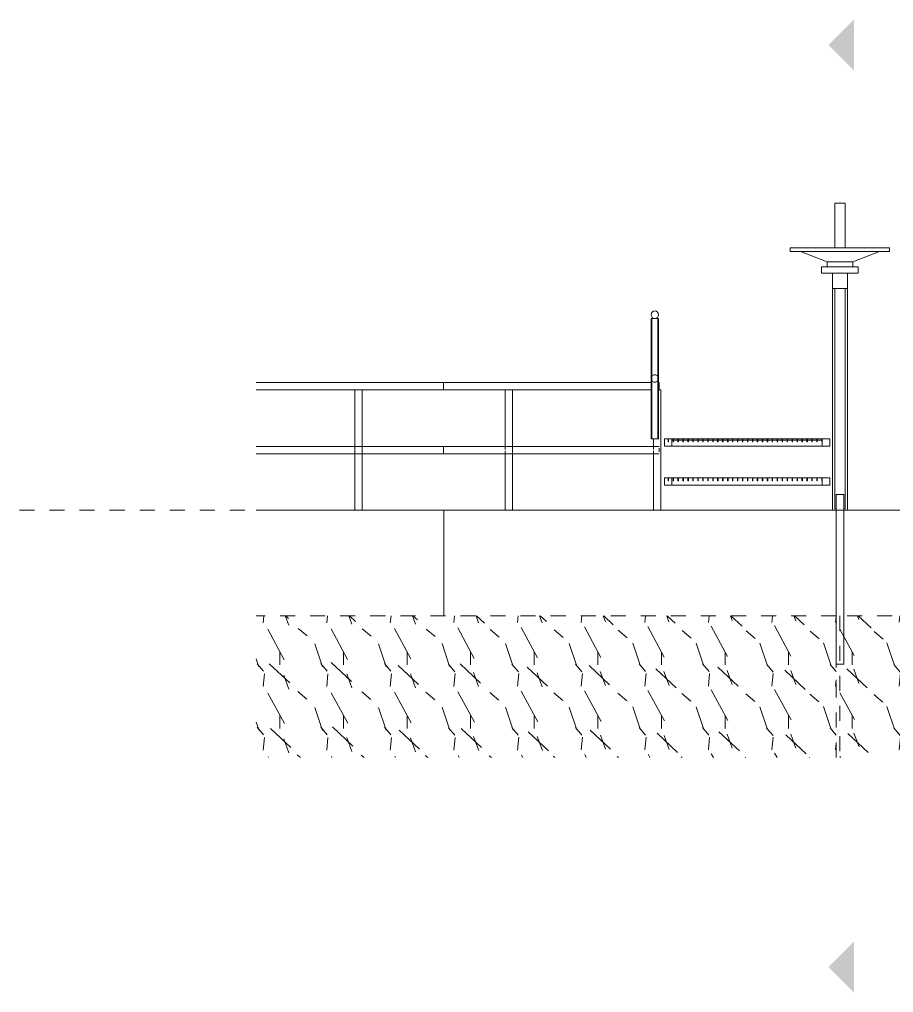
# Model space of a CAD drawing. Header units: metres. Extents: x 118 to 503, y -395 to 55.
# Drawn here: x 462.24 to 468.06, y 1.51 to 7.99 of the extents above; entities that cross this region are included whole.
import ezdxf

# ---------------------------------------------------------------- set-up
doc = ezdxf.new("R2010")
doc.units = ezdxf.units.M
doc.linetypes.add('Basculante', pattern=[0.00396875, 0.00238125, -0.0015875])
doc.linetypes.add('Centre', pattern=[0.03175, 0.00635, -0.004749999999999999, 0.0159, -0.004749999999999999])
for name, color, linetype, lineweight in [('A-FLOR-HRAL', 7, 'Continuous', 9), ('A-FLOR-LEVL', 7, 'Continuous', 9), ('A-GENM', 7, 'Continuous', 9), ('A-WALL', 7, 'Continuous', 9), ('C-TOPO-PATT', 7, 'Continuous', 9), ('G-ANNO-SYMB', 7, 'Continuous', 9)]:
    doc.layers.add(name, color=color, linetype=linetype, lineweight=lineweight)
doc.layers.add('C-TOPO', color=7, linetype='Continuous', lineweight=9, true_color=0x7f7f7f)
pattern_1 = [(108.435, (470.175656528485, 4.959), (-0.4231672655939667, 0.8463231544922574), [0.16058, -1.178]), (139.399, (470.124656528485, 5.111000000000001), (-2.539225276489497, 2.116002553220775), [0.07802999999999997, -3.822999999999999]), (136.848, (470.488656528485, 5.162000000000001), (-6.347805067664466, 5.92454487087686), [0.1856099999999999, -9.094999999999997]), (109.983, (470.352656528485, 5.289), (-1.269368412067386, 3.385001574142252), [0.09906, -4.853999999999999]), (90, (470.318656528485, 4.959), (-0.42316, 0.42316), [0.08463, -0.33853]), (118.443, (470.318656528485, 5.044), (2.9621949396614, -5.501194905604089), [0.231, -11.319]), (84.28900000000002, (470.208656528485, 5.247000000000001), (-0.4232263139361359, -3.80878940600449), [0.08506, -4.168]), (129.806, (470.217656528485, 5.331), (1.69265314825589, -2.115783966311169), [0.0661, -3.239])]

# ---------------------------------------------------------------- blocks, each defined once
blk = doc.blocks.new('Grating Peldaño - 1100 x 1200-1808354-Sección 06')
at = {"layer": 'A-GENM'}
for p, q in [((392.6349816216633, 5.197343297624695), (392.5849816216632, 5.197343297624695)), ((392.5849816216632, 5.197343297624695), (392.5849816216632, 5.147343297624694)), ((392.6119816216632, 5.197343297624695), (392.6089816216632, 5.197343297624695)), ((392.6089816216632, 5.197343297624695), (392.6089816216632, 5.176343297624695)), ((392.6119816216632, 5.176343297624695), (392.6119816216632, 5.197343297624695)), ((392.6418981489789, 5.197343297624695), (392.6349816216633, 5.197343297624695)), ((392.6349816216633, 5.147343297624694), (392.6349816216633, 5.197343297624695)), ((392.6349816216633, 5.187343297624695), (392.6418981489789, 5.187343297624695)), ((392.6449816216632, 5.197343297624695), (392.6419816216632, 5.197343297624695)), ((392.6419816216632, 5.197343297624695), (392.6419816216632, 5.176343297624695)), ((392.6449816216632, 5.176343297624695), (392.6449816216632, 5.197343297624695)), ((392.6749816216633, 5.197343297624695), (392.6449816216633, 5.197343297624695)), ((392.6449816216633, 5.187343297624695), (392.6749816216633, 5.187343297624695)), ((392.6779816216633, 5.197343297624695), (392.6749816216632, 5.197343297624695)), ((392.6749816216632, 5.197343297624695), (392.6749816216632, 5.176343297624695)), ((392.6779816216633, 5.176343297624695), (392.6779816216633, 5.197343297624695)), ((392.7079816216633, 5.197343297624695), (392.6779816216633, 5.197343297624695)), ((392.6779816216633, 5.187343297624695), (392.7079816216633, 5.187343297624695)), ((392.7109816216632, 5.197343297624695), (392.7079816216632, 5.197343297624695)), ((392.7079816216632, 5.197343297624695), (392.7079816216632, 5.176343297624695)), ((392.7109816216632, 5.176343297624695), (392.7109816216632, 5.197343297624695)), ((392.7409816216633, 5.197343297624695), (392.7109816216633, 5.197343297624695)), ((392.7109816216633, 5.187343297624695), (392.7409816216633, 5.187343297624695)), ((392.7439816216632, 5.197343297624695), (392.7409816216632, 5.197343297624695)), ((392.7409816216632, 5.197343297624695), (392.7409816216632, 5.176343297624695)), ((392.7439816216632, 5.176343297624695), (392.7439816216632, 5.197343297624695)), ((392.7739816216632, 5.197343297624695), (392.7439816216633, 5.197343297624695)), ((392.7439816216633, 5.187343297624695), (392.7739816216632, 5.187343297624695)), ((392.7769816216632, 5.197343297624695), (392.7739816216632, 5.197343297624695)), ((392.7739816216632, 5.197343297624695), (392.7739816216632, 5.176343297624695)), ((392.7769816216632, 5.176343297624695), (392.7769816216632, 5.197343297624695)), ((392.8063927619916, 5.197343297624695), (392.7769816216632, 5.197343297624695)), ((392.7769816216632, 5.187343297624695), (392.8063927619916, 5.187343297624695)), ((392.8099816216632, 5.197343297624695), (392.8069816216632, 5.197343297624695)), ((392.8069816216632, 5.197343297624695), (392.8069816216632, 5.176343297624695)), ((392.8099816216632, 5.176343297624695), (392.8099816216632, 5.197343297624695)), ((392.8399816216632, 5.197343297624695), (392.8099816216632, 5.197343297624695)), ((392.8099816216632, 5.187343297624695), (392.8399816216632, 5.187343297624695)), ((392.8429816216632, 5.197343297624695), (392.8399816216632, 5.197343297624695)), ((392.8399816216632, 5.197343297624695), (392.8399816216632, 5.176343297624695)), ((392.8429816216632, 5.176343297624695), (392.8429816216632, 5.197343297624695)), ((392.8729816216633, 5.197343297624695), (392.8429816216632, 5.197343297624695)), ((392.8429816216632, 5.187343297624695), (392.8729816216633, 5.187343297624695)), ((392.8759816216632, 5.197343297624695), (392.8729816216632, 5.197343297624695)), ((392.8729816216632, 5.197343297624695), (392.8729816216632, 5.176343297624695)), ((392.8759816216632, 5.176343297624695), (392.8759816216632, 5.197343297624695)), ((392.9059816216633, 5.197343297624695), (392.8768904532827, 5.197343297624695)), ((392.8768904532827, 5.187343297624695), (392.9059816216633, 5.187343297624695)), ((392.9089816216633, 5.197343297624695), (392.9059816216632, 5.197343297624695)), ((392.9059816216632, 5.197343297624695), (392.9059816216632, 5.176343297624695)), ((392.9089816216633, 5.176343297624695), (392.9089816216633, 5.197343297624695)), ((392.9389816216632, 5.197343297624695), (392.9089816216633, 5.197343297624695)), ((392.9089816216633, 5.187343297624695), (392.9389816216632, 5.187343297624695)), ((392.9419816216633, 5.197343297624695), (392.9389816216632, 5.197343297624695)), ((392.9389816216632, 5.197343297624695), (392.9389816216632, 5.176343297624695)), ((392.9419816216633, 5.176343297624695), (392.9419816216633, 5.197343297624695)), ((392.9708873750043, 5.197343297624695), (392.9419816216633, 5.197343297624695)), ((392.9419816216633, 5.187343297624695), (392.9708873750043, 5.187343297624695)), ((392.9749816216632, 5.197343297624695), (392.9719816216632, 5.197343297624695)), ((392.9719816216632, 5.197343297624695), (392.9719816216632, 5.176343297624695)), ((392.9749816216632, 5.176343297624695), (392.9749816216632, 5.197343297624695)), ((393.0049816216632, 5.197343297624695), (392.9749816216633, 5.197343297624695)), ((392.9749816216633, 5.187343297624695), (393.0049816216632, 5.187343297624695)), ((393.0079816216632, 5.197343297624695), (393.0049816216632, 5.197343297624695)), ((393.0049816216632, 5.197343297624695), (393.0049816216632, 5.176343297624695)), ((393.0079816216632, 5.176343297624695), (393.0079816216632, 5.197343297624695)), ((393.0379816216633, 5.197343297624695), (393.0079816216633, 5.197343297624695)), ((393.0079816216633, 5.187343297624695), (393.0379816216633, 5.187343297624695)), ((393.0409816216632, 5.197343297624695), (393.0379816216632, 5.197343297624695)), ((393.0379816216632, 5.197343297624695), (393.0379816216632, 5.176343297624695)), ((393.0409816216632, 5.176343297624695), (393.0409816216632, 5.197343297624695)), ((393.0709816216633, 5.197343297624695), (393.0413850662954, 5.197343297624695)), ((393.0413850662954, 5.187343297624695), (393.0709816216633, 5.187343297624695)), ((393.0739816216632, 5.197343297624695), (393.0709816216632, 5.197343297624695)), ((393.0709816216632, 5.197343297624695), (393.0709816216632, 5.176343297624695)), ((393.0739816216632, 5.176343297624695), (393.0739816216632, 5.197343297624695)), ((393.1039816216633, 5.197343297624695), (393.0739816216632, 5.197343297624695)), ((393.0739816216632, 5.187343297624695), (393.1039816216633, 5.187343297624695)), ((393.1069816216632, 5.197343297624695), (393.1039816216633, 5.197343297624695)), ((393.1039816216633, 5.197343297624695), (393.1039816216633, 5.176343297624695)), ((393.1069816216632, 5.176343297624695), (393.1069816216632, 5.197343297624695)), ((393.1369816216633, 5.197343297624695), (393.1069816216632, 5.197343297624695)), ((393.1069816216632, 5.187343297624695), (393.1369816216633, 5.187343297624695)), ((393.1399816216632, 5.197343297624695), (393.1369816216632, 5.197343297624695)), ((393.1369816216632, 5.197343297624695), (393.1369816216632, 5.176343297624695)), ((393.1399816216632, 5.176343297624695), (393.1399816216632, 5.197343297624695)), ((393.1699816216633, 5.197343297624695), (393.1399816216633, 5.197343297624695)), ((393.1399816216633, 5.187343297624695), (393.1699816216633, 5.187343297624695)), ((393.1729816216633, 5.197343297624695), (393.1699816216632, 5.197343297624695)), ((393.1699816216632, 5.197343297624695), (393.1699816216632, 5.176343297624695)), ((393.2029816216633, 5.197343297624695), (393.1729816216633, 5.197343297624695)), ((393.1729816216633, 5.176343297624695), (393.1729816216633, 5.197343297624695)), ((393.1729816216633, 5.187343297624695), (393.2029816216633, 5.187343297624695)), ((393.2059816216632, 5.197343297624695), (393.2029816216633, 5.197343297624695)), ((393.2029816216633, 5.197343297624695), (393.2029816216633, 5.176343297624695)), ((393.2359816216633, 5.197343297624695), (393.2059816216633, 5.197343297624695)), ((393.2059816216632, 5.176343297624695), (393.2059816216632, 5.197343297624695)), ((393.2059816216633, 5.187343297624695), (393.2359816216633, 5.187343297624695)), ((393.2389816216632, 5.197343297624695), (393.2359816216633, 5.197343297624695)), ((393.2359816216633, 5.197343297624695), (393.2359816216633, 5.176343297624695)), ((393.2689816216632, 5.197343297624695), (393.2389816216633, 5.197343297624695)), ((393.2389816216632, 5.176343297624695), (393.2389816216632, 5.197343297624695)), ((393.2389816216633, 5.187343297624695), (393.2689816216632, 5.187343297624695)), ((393.2719816216632, 5.197343297624695), (393.2689816216632, 5.197343297624695)), ((393.2689816216632, 5.197343297624695), (393.2689816216632, 5.176343297624695)), ((393.3019816216632, 5.197343297624695), (393.2719816216633, 5.197343297624695)), ((393.2719816216632, 5.176343297624695), (393.2719816216632, 5.197343297624695)), ((393.2719816216633, 5.187343297624695), (393.3019816216632, 5.187343297624695)), ((393.3049816216632, 5.197343297624695), (393.3019816216632, 5.197343297624695)), ((393.3019816216632, 5.197343297624695), (393.3019816216632, 5.176343297624695)), ((393.3349816216632, 5.197343297624695), (393.3049816216632, 5.197343297624695)), ((393.3049816216632, 5.176343297624695), (393.3049816216632, 5.197343297624695)), ((393.3049816216632, 5.187343297624695), (393.3349816216632, 5.187343297624695)), ((393.3379816216632, 5.197343297624695), (393.3349816216632, 5.197343297624695)), ((393.3349816216632, 5.197343297624695), (393.3349816216632, 5.176343297624695)), ((393.3679816216633, 5.197343297624695), (393.3379816216632, 5.197343297624695)), ((393.3379816216632, 5.176343297624695), (393.3379816216632, 5.197343297624695)), ((393.3379816216632, 5.187343297624695), (393.3679816216633, 5.187343297624695)), ((393.3709816216632, 5.197343297624695), (393.3679816216633, 5.197343297624695)), ((393.3679816216633, 5.197343297624695), (393.3679816216633, 5.176343297624695)), ((393.4009816216633, 5.197343297624695), (393.3709816216633, 5.197343297624695)), ((393.3709816216632, 5.176343297624695), (393.3709816216632, 5.197343297624695)), ((393.3709816216633, 5.187343297624695), (393.4009816216633, 5.187343297624695)), ((393.4039816216633, 5.197343297624695), (393.4009816216632, 5.197343297624695)), ((393.4009816216632, 5.197343297624695), (393.4009816216632, 5.176343297624695)), ((393.4339816216633, 5.197343297624695), (393.4039816216633, 5.197343297624695)), ((393.4039816216633, 5.176343297624695), (393.4039816216633, 5.197343297624695)), ((393.4039816216633, 5.187343297624695), (393.4339816216633, 5.187343297624695)), ((393.4369816216633, 5.197343297624695), (393.4339816216632, 5.197343297624695)), ((393.4339816216632, 5.197343297624695), (393.4339816216632, 5.176343297624695)), ((393.4669816216633, 5.197343297624695), (393.4369816216633, 5.197343297624695)), ((393.4369816216633, 5.176343297624695), (393.4369816216633, 5.197343297624695)), ((393.4369816216633, 5.187343297624695), (393.4669816216633, 5.187343297624695)), ((393.4699816216632, 5.197343297624695), (393.4669816216633, 5.197343297624695)), ((393.4669816216633, 5.197343297624695), (393.4669816216633, 5.176343297624695)), ((393.4999816216632, 5.197343297624695), (393.4699816216633, 5.197343297624695)), ((393.4699816216632, 5.176343297624695), (393.4699816216632, 5.197343297624695)), ((393.4699816216633, 5.187343297624695), (393.4999816216632, 5.187343297624695)), ((393.5029816216632, 5.197343297624695), (393.4999816216632, 5.197343297624695)), ((393.4999816216632, 5.197343297624695), (393.4999816216632, 5.176343297624695)), ((393.5329816216632, 5.197343297624695), (393.5029816216633, 5.197343297624695)), ((393.5029816216632, 5.176343297624695), (393.5029816216632, 5.197343297624695)), ((393.5029816216633, 5.187343297624695), (393.5329816216632, 5.187343297624695)), ((393.5359816216632, 5.197343297624695), (393.5329816216632, 5.197343297624695)), ((393.5329816216632, 5.197343297624695), (393.5329816216632, 5.176343297624695)), ((393.5659816216632, 5.197343297624695), (393.5359816216633, 5.197343297624695)), ((393.5359816216632, 5.176343297624695), (393.5359816216632, 5.197343297624695)), ((393.5359816216633, 5.187343297624695), (393.5659816216632, 5.187343297624695)), ((393.5689816216632, 5.197343297624695), (393.5659816216632, 5.197343297624695)), ((393.5659816216632, 5.197343297624695), (393.5659816216632, 5.176343297624695)), ((393.5989816216633, 5.197343297624695), (393.5689816216632, 5.197343297624695)), ((393.5689816216632, 5.176343297624695), (393.5689816216632, 5.197343297624695)), ((393.5689816216632, 5.187343297624695), (393.5989816216633, 5.187343297624695)), ((393.6019816216632, 5.197343297624695), (393.5989816216633, 5.197343297624695)), ((393.5989816216633, 5.197343297624695), (393.5989816216633, 5.176343297624695)), ((393.6319816216633, 5.197343297624695), (393.6019816216632, 5.197343297624695)), ((393.6019816216632, 5.176343297624695), (393.6019816216632, 5.197343297624695)), ((393.6019816216632, 5.187343297624695), (393.6319816216633, 5.187343297624695)), ((393.6349816216632, 5.197343297624695), (393.6319816216633, 5.197343297624695)), ((393.6319816216633, 5.197343297624695), (393.6319816216633, 5.176343297624695)), ((393.6349816216632, 5.176343297624695), (393.6349816216632, 5.197343297624695)), ((393.6849816216632, 5.197343297624695), (393.6349816216632, 5.197343297624695)), ((393.6349816216632, 5.197343297624695), (393.6349816216632, 5.147343297624694)), ((393.6849816216632, 5.147343297624694), (393.6849816216632, 5.197343297624695)), ((392.5849816216632, 5.147343297624694), (392.6349816216633, 5.147343297624694)), ((392.6089816216632, 5.176343297624695), (392.6119816216632, 5.176343297624695)), ((393.6349816216633, 5.147343297624694), (392.6349816216633, 5.147343297624694)), ((392.6419816216632, 5.176343297624695), (392.6449816216632, 5.176343297624695)), ((392.6749816216632, 5.176343297624695), (392.6779816216633, 5.176343297624695)), ((392.7079816216632, 5.176343297624695), (392.7109816216632, 5.176343297624695)), ((392.7409816216632, 5.176343297624695), (392.7439816216632, 5.176343297624695)), ((392.7739816216632, 5.176343297624695), (392.7769816216632, 5.176343297624695)), ((392.8069816216632, 5.176343297624695), (392.8099816216632, 5.176343297624695)), ((392.8399816216632, 5.176343297624695), (392.8429816216632, 5.176343297624695)), ((392.8729816216632, 5.176343297624695), (392.8759816216632, 5.176343297624695)), ((392.9059816216632, 5.176343297624695), (392.9089816216633, 5.176343297624695)), ((392.9389816216632, 5.176343297624695), (392.9419816216633, 5.176343297624695)), ((392.9719816216632, 5.176343297624695), (392.9749816216632, 5.176343297624695)), ((393.0049816216632, 5.176343297624695), (393.0079816216632, 5.176343297624695)), ((393.0379816216632, 5.176343297624695), (393.0409816216632, 5.176343297624695)), ((393.0709816216632, 5.176343297624695), (393.0739816216632, 5.176343297624695)), ((393.1039816216633, 5.176343297624695), (393.1069816216632, 5.176343297624695)), ((393.1369816216632, 5.176343297624695), (393.1399816216632, 5.176343297624695)), ((393.1699816216632, 5.176343297624695), (393.1729816216633, 5.176343297624695)), ((393.2029816216633, 5.176343297624695), (393.2059816216632, 5.176343297624695)), ((393.2359816216633, 5.176343297624695), (393.2389816216632, 5.176343297624695)), ((393.2689816216632, 5.176343297624695), (393.2719816216632, 5.176343297624695)), ((393.3019816216632, 5.176343297624695), (393.3049816216632, 5.176343297624695)), ((393.3349816216632, 5.176343297624695), (393.3379816216632, 5.176343297624695)), ((393.3679816216633, 5.176343297624695), (393.3709816216632, 5.176343297624695)), ((393.4009816216632, 5.176343297624695), (393.4039816216633, 5.176343297624695)), ((393.4339816216632, 5.176343297624695), (393.4369816216633, 5.176343297624695)), ((393.4669816216633, 5.176343297624695), (393.4699816216632, 5.176343297624695)), ((393.4999816216632, 5.176343297624695), (393.5029816216632, 5.176343297624695)), ((393.5329816216632, 5.176343297624695), (393.5359816216632, 5.176343297624695)), ((393.5659816216632, 5.176343297624695), (393.5689816216632, 5.176343297624695)), ((393.5989816216633, 5.176343297624695), (393.6019816216632, 5.176343297624695)), ((393.6319816216633, 5.176343297624695), (393.6349816216632, 5.176343297624695)), ((393.6349816216632, 5.147343297624694), (393.6849816216632, 5.147343297624694))]:
    blk.add_line(p, q, dxfattribs=at)
blk = doc.blocks.new('Grating Peldaño - Grating-1765999-Sección 06')
at = {"layer": 'A-GENM'}
for p, q in [((392.5849816216632, 4.937343297624694), (392.6349816216632, 4.937343297624694)), ((392.5849816216632, 4.887343297624693), (392.5849816216632, 4.937343297624694)), ((392.5849816216632, 4.937343297624694), (393.6849816216632, 4.937343297624694)), ((392.5849816216632, 4.937343297624694), (392.5849816216632, 4.887343297624693)), ((392.6089816216632, 4.937343297624694), (392.6119816216632, 4.937343297624694)), ((392.6089816216632, 4.916343297624694), (392.6089816216632, 4.937343297624694)), ((392.6119816216632, 4.937343297624694), (392.6119816216632, 4.916343297624694)), ((392.6349816216632, 4.937343297624694), (392.6349816216632, 4.887343297624693)), ((392.6419816216632, 4.937343297624694), (392.6449816216632, 4.937343297624694)), ((392.6419816216632, 4.916343297624694), (392.6419816216632, 4.937343297624694)), ((392.6449816216632, 4.937343297624694), (392.6449816216632, 4.916343297624694)), ((392.6749816216632, 4.937343297624694), (392.6779816216632, 4.937343297624694)), ((392.6749816216632, 4.916343297624694), (392.6749816216632, 4.937343297624694)), ((392.6779816216632, 4.937343297624694), (392.6779816216632, 4.916343297624694)), ((392.7079816216632, 4.937343297624694), (392.7109816216632, 4.937343297624694)), ((392.7079816216632, 4.916343297624694), (392.7079816216632, 4.937343297624694)), ((392.7109816216632, 4.937343297624694), (392.7109816216632, 4.916343297624694)), ((392.7409816216632, 4.937343297624694), (392.7439816216632, 4.937343297624694)), ((392.7409816216632, 4.916343297624694), (392.7409816216632, 4.937343297624694)), ((392.7439816216632, 4.937343297624694), (392.7439816216632, 4.916343297624694)), ((392.7739816216632, 4.937343297624694), (392.7769816216632, 4.937343297624694)), ((392.7739816216632, 4.916343297624694), (392.7739816216632, 4.937343297624694)), ((392.7769816216632, 4.937343297624694), (392.7769816216632, 4.916343297624694)), ((392.8069816216632, 4.937343297624694), (392.8099816216632, 4.937343297624694)), ((392.8069816216632, 4.916343297624694), (392.8069816216632, 4.937343297624694)), ((392.8099816216632, 4.937343297624694), (392.8099816216632, 4.916343297624694)), ((392.8399816216632, 4.937343297624694), (392.8429816216632, 4.937343297624694)), ((392.8399816216632, 4.916343297624694), (392.8399816216632, 4.937343297624694)), ((392.8429816216632, 4.937343297624694), (392.8429816216632, 4.916343297624694)), ((392.8729816216632, 4.937343297624694), (392.8759816216632, 4.937343297624694)), ((392.8729816216632, 4.916343297624694), (392.8729816216632, 4.937343297624694)), ((392.8759816216632, 4.937343297624694), (392.8759816216632, 4.916343297624694)), ((392.9059816216632, 4.937343297624694), (392.9089816216633, 4.937343297624694)), ((392.9059816216632, 4.916343297624694), (392.9059816216632, 4.937343297624694)), ((392.9089816216633, 4.937343297624694), (392.9089816216633, 4.916343297624694)), ((392.9389816216632, 4.937343297624694), (392.9419816216633, 4.937343297624694)), ((392.9389816216632, 4.916343297624694), (392.9389816216632, 4.937343297624694)), ((392.9419816216633, 4.937343297624694), (392.9419816216633, 4.916343297624694)), ((392.9719816216632, 4.937343297624694), (392.9749816216632, 4.937343297624694)), ((392.9719816216632, 4.916343297624694), (392.9719816216632, 4.937343297624694)), ((392.9749816216632, 4.937343297624694), (392.9749816216632, 4.916343297624694)), ((393.0049816216631, 4.937343297624694), (393.0079816216632, 4.937343297624694)), ((393.0049816216631, 4.916343297624694), (393.0049816216631, 4.937343297624694)), ((393.0079816216632, 4.937343297624694), (393.0079816216632, 4.916343297624694)), ((393.0379816216632, 4.937343297624694), (393.0409816216632, 4.937343297624694)), ((393.0379816216632, 4.916343297624694), (393.0379816216632, 4.937343297624694)), ((393.0409816216632, 4.937343297624694), (393.0409816216632, 4.916343297624694)), ((393.0709816216632, 4.937343297624694), (393.0739816216632, 4.937343297624694)), ((393.0709816216632, 4.916343297624694), (393.0709816216632, 4.937343297624694)), ((393.0739816216632, 4.937343297624694), (393.0739816216632, 4.916343297624694)), ((393.1039816216632, 4.937343297624694), (393.1069816216632, 4.937343297624694)), ((393.1039816216632, 4.916343297624694), (393.1039816216632, 4.937343297624694)), ((393.1069816216632, 4.937343297624694), (393.1069816216632, 4.916343297624694)), ((393.1369816216632, 4.937343297624694), (393.1399816216632, 4.937343297624694)), ((393.1369816216632, 4.916343297624694), (393.1369816216632, 4.937343297624694)), ((393.1399816216632, 4.937343297624694), (393.1399816216632, 4.916343297624694)), ((393.1699816216631, 4.937343297624694), (393.1729816216632, 4.937343297624694)), ((393.1699816216631, 4.916343297624694), (393.1699816216631, 4.937343297624694)), ((393.1729816216632, 4.937343297624694), (393.1729816216632, 4.916343297624694)), ((393.2029816216631, 4.937343297624694), (393.2059816216632, 4.937343297624694)), ((393.2029816216631, 4.916343297624694), (393.2029816216631, 4.937343297624694)), ((393.2059816216632, 4.937343297624694), (393.2059816216632, 4.916343297624694)), ((393.2359816216632, 4.937343297624694), (393.2389816216632, 4.937343297624694)), ((393.2359816216632, 4.916343297624694), (393.2359816216632, 4.937343297624694)), ((393.2389816216632, 4.937343297624694), (393.2389816216632, 4.916343297624694)), ((393.2689816216632, 4.937343297624694), (393.2719816216632, 4.937343297624694)), ((393.2689816216632, 4.916343297624694), (393.2689816216632, 4.937343297624694)), ((393.2719816216632, 4.937343297624694), (393.2719816216632, 4.916343297624694)), ((393.3019816216632, 4.937343297624694), (393.3049816216632, 4.937343297624694)), ((393.3019816216632, 4.916343297624694), (393.3019816216632, 4.937343297624694)), ((393.3049816216632, 4.937343297624694), (393.3049816216632, 4.916343297624694)), ((393.3349816216632, 4.937343297624694), (393.3379816216632, 4.937343297624694)), ((393.3349816216632, 4.916343297624694), (393.3349816216632, 4.937343297624694)), ((393.3379816216632, 4.937343297624694), (393.3379816216632, 4.916343297624694)), ((393.3679816216632, 4.937343297624694), (393.3709816216632, 4.937343297624694)), ((393.3679816216632, 4.916343297624694), (393.3679816216632, 4.937343297624694)), ((393.3709816216632, 4.937343297624694), (393.3709816216632, 4.916343297624694)), ((393.4009816216632, 4.937343297624694), (393.4039816216632, 4.937343297624694)), ((393.4009816216632, 4.916343297624694), (393.4009816216632, 4.937343297624694)), ((393.4039816216632, 4.937343297624694), (393.4039816216632, 4.916343297624694)), ((393.4339816216632, 4.937343297624694), (393.4369816216632, 4.937343297624694)), ((393.4339816216632, 4.916343297624694), (393.4339816216632, 4.937343297624694)), ((393.4369816216632, 4.937343297624694), (393.4369816216632, 4.916343297624694)), ((393.4669816216633, 4.937343297624694), (393.4699816216631, 4.937343297624694)), ((393.4669816216633, 4.916343297624694), (393.4669816216633, 4.937343297624694)), ((393.4699816216631, 4.937343297624694), (393.4699816216631, 4.916343297624694)), ((393.4999816216632, 4.937343297624694), (393.5029816216631, 4.937343297624694)), ((393.4999816216632, 4.916343297624694), (393.4999816216632, 4.937343297624694)), ((393.5029816216631, 4.937343297624694), (393.5029816216631, 4.916343297624694)), ((393.5329816216632, 4.937343297624694), (393.5359816216632, 4.937343297624694)), ((393.5329816216632, 4.916343297624694), (393.5329816216632, 4.937343297624694)), ((393.5359816216632, 4.937343297624694), (393.5359816216632, 4.916343297624694)), ((393.5659816216632, 4.937343297624694), (393.5689816216632, 4.937343297624694)), ((393.5659816216632, 4.916343297624694), (393.5659816216632, 4.937343297624694)), ((393.5689816216632, 4.937343297624694), (393.5689816216632, 4.916343297624694)), ((393.5989816216632, 4.937343297624694), (393.6019816216632, 4.937343297624694)), ((393.5989816216632, 4.916343297624694), (393.5989816216632, 4.937343297624694)), ((393.6019816216632, 4.937343297624694), (393.6019816216632, 4.916343297624694)), ((393.6319816216633, 4.937343297624694), (393.6349816216632, 4.937343297624694)), ((393.6319816216633, 4.916343297624694), (393.6319816216633, 4.937343297624694)), ((393.6349816216632, 4.937343297624694), (393.6349816216632, 4.916343297624694)), ((393.6349816216632, 4.937343297624694), (393.6849816216632, 4.937343297624694)), ((393.6349816216632, 4.887343297624693), (393.6349816216632, 4.937343297624694)), ((393.6849816216632, 4.937343297624694), (393.6849816216632, 4.887343297624693)), ((393.6849816216632, 4.887343297624693), (393.6849816216632, 4.937343297624694)), ((392.6349816216632, 4.887343297624693), (392.5849816216632, 4.887343297624693)), ((393.6849816216632, 4.887343297624693), (392.5849816216632, 4.887343297624693)), ((392.6119816216632, 4.916343297624694), (392.6089816216632, 4.916343297624694)), ((392.6449816216632, 4.916343297624694), (392.6419816216632, 4.916343297624694)), ((392.6779816216632, 4.916343297624694), (392.6749816216632, 4.916343297624694)), ((392.7109816216632, 4.916343297624694), (392.7079816216632, 4.916343297624694)), ((392.7439816216632, 4.916343297624694), (392.7409816216632, 4.916343297624694)), ((392.7769816216632, 4.916343297624694), (392.7739816216632, 4.916343297624694)), ((392.8099816216632, 4.916343297624694), (392.8069816216632, 4.916343297624694)), ((392.8429816216632, 4.916343297624694), (392.8399816216632, 4.916343297624694)), ((392.8759816216632, 4.916343297624694), (392.8729816216632, 4.916343297624694)), ((392.9089816216633, 4.916343297624694), (392.9059816216632, 4.916343297624694)), ((392.9419816216633, 4.916343297624694), (392.9389816216632, 4.916343297624694)), ((392.9749816216632, 4.916343297624694), (392.9719816216632, 4.916343297624694)), ((393.0079816216632, 4.916343297624694), (393.0049816216631, 4.916343297624694)), ((393.0409816216632, 4.916343297624694), (393.0379816216632, 4.916343297624694)), ((393.0739816216632, 4.916343297624694), (393.0709816216632, 4.916343297624694)), ((393.1069816216632, 4.916343297624694), (393.1039816216632, 4.916343297624694)), ((393.1399816216632, 4.916343297624694), (393.1369816216632, 4.916343297624694)), ((393.1729816216632, 4.916343297624694), (393.1699816216631, 4.916343297624694)), ((393.2059816216632, 4.916343297624694), (393.2029816216631, 4.916343297624694)), ((393.2389816216632, 4.916343297624694), (393.2359816216632, 4.916343297624694)), ((393.2719816216632, 4.916343297624694), (393.2689816216632, 4.916343297624694)), ((393.3049816216632, 4.916343297624694), (393.3019816216632, 4.916343297624694)), ((393.3379816216632, 4.916343297624694), (393.3349816216632, 4.916343297624694)), ((393.3709816216632, 4.916343297624694), (393.3679816216632, 4.916343297624694)), ((393.4039816216632, 4.916343297624694), (393.4009816216632, 4.916343297624694)), ((393.4369816216632, 4.916343297624694), (393.4339816216632, 4.916343297624694)), ((393.4699816216631, 4.916343297624694), (393.4669816216633, 4.916343297624694)), ((393.5029816216631, 4.916343297624694), (393.4999816216632, 4.916343297624694)), ((393.5359816216632, 4.916343297624694), (393.5329816216632, 4.916343297624694)), ((393.5689816216632, 4.916343297624694), (393.5659816216632, 4.916343297624694)), ((393.6019816216632, 4.916343297624694), (393.5989816216632, 4.916343297624694)), ((393.6349816216632, 4.916343297624694), (393.6319816216633, 4.916343297624694)), ((393.6849816216632, 4.887343297624693), (393.6349816216632, 4.887343297624693))]:
    blk.add_line(p, q, dxfattribs=at)
blk = doc.blocks.new('Railing - 2_-V99-Sección 06')
at = {"layer": 'A-FLOR-HRAL'}
for p, q in [((392.4959846216632, 5.997343297624695), (392.4959846216632, 5.197343297624695)), ((392.4959846216633, 5.997343297624694), (392.5014190463333, 5.997343297624694)), ((392.5014190463332, 5.997343297624695), (392.5014190463332, 5.197343297624695)), ((392.5405501969933, 5.997343297624695), (392.5014190463332, 5.997343297624695)), ((392.5405501969933, 5.197343297624695), (392.5405501969933, 5.997343297624695)), ((392.5405501969933, 5.997343297624694), (392.5459846216633, 5.997343297624694)), ((392.5459846216633, 5.197343297624695), (392.5459846216633, 5.997343297624695)), ((392.5014190463333, 5.197343297624693), (392.4959846216633, 5.197343297624693)), ((392.5014190463332, 5.197343297624695), (392.5405501969933, 5.197343297624695)), ((392.5459846216633, 5.197343297624693), (392.5405501969933, 5.197343297624693))]:
    blk.add_line(p, q, dxfattribs=at)
blk = doc.blocks.new('Railing - Railing-1808619-Sección 06')
at = {"layer": 'A-FLOR-HRAL'}
for centre, radius, start, end in [((392.5209846216634, 6.022343297624697), 0.02499999999997726, 0, 180), ((392.5209846216634, 6.022343297624697), 0.02500000000003411, 180, 0), ((392.5209846216634, 5.597343297624697), 0.02500000000002612, 143.5865195733682, 180), ((392.5209846216634, 5.597343297624697), 0.02500000000003411, 180, 216.4134804266416), ((392.5209846216634, 5.597343297624697), 0.02500000000000116, 37.90036664472286, 142.0996333555577), ((392.5209846216634, 5.597343297624697), 0.02500000000005595, 217.9003666445024, 322.0996333552148), ((392.5209846216634, 5.597343297624697), 0.02499999999997726, 0, 35.99999999993251), ((392.5209846216634, 5.597343297624697), 0.0250000000000139, 324.0000000000247, 0)]:
    blk.add_arc(centre, radius, start, end, dxfattribs=at)
blk.add_blockref('Railing - 2_-V99-Sección 06', (0, 0))
blk = doc.blocks.new('M_Compuerta-02 - M_Compuerta-02-1812394-Sección 06')
at = {"layer": 'A-GENM'}
for p, q in [((393.7188355836307, 6.764391638713238), (393.7188355836307, 6.468154647873846)), ((393.7188355836307, 6.764391638713237), (393.7528355836307, 6.764391638713237)), ((393.7528355836307, 6.764391638713237), (393.7868355836305, 6.764391638713237)), ((393.7868355836305, 6.468154647873846), (393.7868355836305, 6.764391638713238)), ((393.4224553025962, 6.468154647873846), (393.4224553025962, 6.442051893491437)), ((393.4224553025962, 6.468154647873843), (393.7528355836307, 6.468154647873843)), ((393.4224553025962, 6.442051893491433), (393.7528355836307, 6.442051893491433)), ((393.4904553025962, 6.442051893491439), (393.6678355836307, 6.373961983077834)), ((393.7528355836307, 6.468154647873843), (394.083215864665, 6.468154647873843)), ((393.7528355836307, 6.442051893491433), (394.083215864665, 6.442051893491433)), ((393.8378355836306, 6.373961983077834), (394.015215864665, 6.442051893491439)), ((394.083215864665, 6.442051893491437), (394.083215864665, 6.468154647873846)), ((393.6678355836307, 6.373961983077834), (393.6678355836307, 6.341961983077843)), ((393.6678355836307, 6.373961983077832), (393.7528355836307, 6.373961983077832)), ((393.7528355836307, 6.373961983077832), (393.8378355836306, 6.373961983077832)), ((393.8378355836306, 6.341961983077843), (393.8378355836306, 6.373961983077834)), ((393.6308355836306, 6.341961983077843), (393.6308355836306, 6.298961983077833)), ((393.7528355836307, 6.34196198307784), (393.6308355836305, 6.34196198307784)), ((393.6308355836305, 6.29896198307783), (393.7022238976135, 6.29896198307783)), ((393.8028355836307, 6.298961983077832), (393.7028355836306, 6.298961983077832)), ((393.7028355836306, 6.298961983077832), (393.7028355836306, 6.197155785739915)), ((393.8748355836306, 6.34196198307784), (393.7528355836307, 6.34196198307784)), ((393.8028355836307, 6.197155785739915), (393.8028355836307, 6.298961983077832)), ((393.8034472696477, 6.29896198307783), (393.8748355836306, 6.29896198307783)), ((393.8748355836306, 6.298961983077833), (393.8748355836306, 6.341961983077843)), ((393.7028355836306, 6.197155785739915), (393.8028355836307, 6.197155785739915)), ((393.7028355836306, 4.721343297624695), (393.7028355836306, 6.197155785739915)), ((393.7188355836307, 6.197155785739917), (393.7188355836307, 4.731391638713231)), ((393.7868355836305, 4.731391638713231), (393.7868355836305, 6.197155785739917)), ((393.8028355836307, 6.197155785739915), (393.8028355836307, 4.721343297624695)), ((393.7778355836306, 4.826759961392698), (393.7278355836306, 4.826759961392698)), ((393.7278355836306, 4.826759961392698), (393.7278355836306, 3.697759961392702)), ((393.7778355836306, 3.697759961392702), (393.7778355836306, 4.826759961392698)), ((393.7278355836306, 4.731391638713231), (393.7188355836307, 4.731391638713231)), ((393.7868355836305, 4.731391638713231), (393.7778355836306, 4.731391638713231)), ((393.7278355836306, 3.697759961392702), (393.7778355836306, 3.697759961392702))]:
    blk.add_line(p, q, dxfattribs=at)
blk = doc.blocks.new('Railing - 2_-V100-Sección 06')
at = {"layer": 'A-FLOR-HRAL'}
for p, q in [((392.5462109280592, 5.521343297624692), (392.5614314034832, 5.521343297624692)), ((392.5614314034831, 4.721343297624692), (392.5614314034831, 5.521343297624692)), ((392.5114314034832, 5.197343297624695), (392.5114314034832, 5.125629528322945)), ((392.5114314034832, 5.117057066926441), (392.5114314034832, 4.721343297624692))]:
    blk.add_line(p, q, dxfattribs=at)
blk = doc.blocks.new('Railing - 2_-V101-Sección 06')
at = {"layer": 'A-FLOR-HRAL'}
for p, q in [((391.5243783641198, 5.521343297624692), (391.5243783641198, 5.125629528322341)), ((391.5243896795789, 5.521343297624695), (391.5501304578095, 5.521343297624695)), ((391.5501304578095, 5.521343297624695), (391.5743783641199, 5.521343297624695)), ((391.5743783641199, 4.721343297624692), (391.5743783641199, 5.521343297624692)), ((391.5243783641198, 5.11705706692705), (391.5243783641198, 4.721343297624692))]:
    blk.add_line(p, q, dxfattribs=at)
blk = doc.blocks.new('Railing - 2_-V102-Sección 06')
at = {"layer": 'A-FLOR-HRAL'}
for p, q in [((390.5245915339029, 5.521343297624692), (390.5245915339029, 5.121343297624694)), ((390.5245922595565, 5.521343297624695), (390.5497820126475, 5.521343297624695)), ((390.5497820126475, 5.521343297624695), (390.574591533903, 5.521343297624695)), ((390.5745915339029, 4.721343297624692), (390.5745915339029, 5.521343297624692)), ((390.5245915339029, 5.121282560787163), (390.5245915339029, 4.721343297624692))]:
    blk.add_line(p, q, dxfattribs=at)
blk = doc.blocks.new('Railing - Railing-1813700-Sección 06')
at = {"layer": 'A-FLOR-HRAL'}
for p, q in [((391.1148560010946, 5.571343297624696), (389.8689889581926, 5.571343297624696)), ((392.4959846216632, 5.571343297624697), (391.1148560010946, 5.571343297624696)), ((392.5489257457538, 5.571343297624697), (392.5459846216633, 5.571343297624697)), ((389.8689889581926, 5.521343297624696), (391.1148560010946, 5.521343297624696)), ((391.1148560010946, 5.521343297624696), (392.4959846216632, 5.521343297624698)), ((392.5459846216633, 5.521343297624698), (392.5489257457538, 5.521343297624698)), ((391.1148560010946, 5.146343297624695), (389.8689889581926, 5.146343297624695)), ((392.5489257457538, 5.146343297624696), (391.1148560010946, 5.146343297624695)), ((389.8689889581926, 5.096343297624698), (391.1148560010946, 5.096343297624698)), ((391.1148560010946, 5.096343297624696), (392.5489257457538, 5.096343297624697))]:
    blk.add_line(p, q, dxfattribs=at)
for centre, major_axis, ratio, start_param, end_param in [((392.5489257457538, 5.546343297624697), (0, 0.02499999999999947), 0.03008374758792407, 4.712388980384685, 6.283185307179588), ((392.5489257457538, 5.546343297624697), (0, 0.02500000000000036), 0.030083747587923, 3.141592653589789, 4.712388980384685), ((392.5489257457538, 5.121343297624697), (0, 0.02500000000000075), 0.03008374758643495, 4.712388980384685, 5.235987755990114), ((392.5489257457538, 5.121343297624697), (0, 0.02500000000000036), 0.030083747587923, 4.188790204757807, 4.712388980384685)]:
    blk.add_ellipse(centre, major_axis=major_axis, ratio=ratio, start_param=start_param, end_param=end_param, dxfattribs=at)
for points in [[(391.1148560010944, 5.571343297624693), (391.1149382206597, 5.571342536873908), (391.1150615015238, 5.569586639241156), (391.1151931124151, 5.564223220464666), (391.1152689031276, 5.558987136520257), (391.1153164657707, 5.552888019202473), (391.115327455454, 5.548524959189675), (391.1153273467999, 5.546343297624697)], [(391.1148560010944, 5.146343297624695), (391.1149382206597, 5.146342536873909), (391.1150615015238, 5.144586639241157), (391.1151931124151, 5.139223220464668), (391.1152689031276, 5.133987136520253), (391.1153164657707, 5.127888019202473), (391.115327455454, 5.123524959189675), (391.1153273467999, 5.121343297624695)]]:
    blk.add_open_spline(points, degree=3, knots=[0.5, 0.5, 0.5, 0.5, 0.6666666666666666, 0.75, 0.8333333333333334, 0.9166666666666666, 1, 1, 1, 1], dxfattribs=at)
for points in [[(391.1153273467999, 5.546343297624697), (391.115327564108, 5.541979974494741), (391.1152831771711, 5.533259752369033), (391.115102724435, 5.523680690714468), (391.1149382206597, 5.521342536873924), (391.1148560010944, 5.521343297624695)], [(391.1153273467999, 5.121343297624697), (391.115327564108, 5.116979974494742), (391.1152831771711, 5.108259752369034), (391.115102724435, 5.098680690714466), (391.1149382206597, 5.096342536873921), (391.1148560010944, 5.096343297624694)]]:
    blk.add_open_spline(points, degree=3, dxfattribs=at)
for name in ['Railing - 2_-V102-Sección 06', 'Railing - 2_-V101-Sección 06', 'Railing - 2_-V100-Sección 06']:
    blk.add_blockref(name, (0, 0))
blk = doc.blocks.new('Section - Símbolo_Detalle_Plano-1146154-Sección 06')
at = {"layer": 'G-ANNO-SYMB', "true_color": 0x808080}
blk.add_hatch(color=8, dxfattribs=at).paths.add_polyline_path([(393.8471209449553, 1.852467927625896), (393.8471209449553, 1.51165394376661), (393.6767139530257, 1.682060935696254)])

msp = doc.modelspace()

# ---------------------------------------------------------------- hatches: boundary and pattern name
at = {"layer": 'C-TOPO-PATT', "true_color": 0xc0c0c0}
h = msp.add_hatch(dxfattribs=at)
h.set_pattern_fill('FP_912', color=9, style=0, pattern_type=2)
h.set_pattern_definition(pattern_1)
h.paths.add_polyline_path([(467.6754921121158, 3.075077351326685), (467.6754921121158, 4.018753225343194), (463.8166454866777, 4.018753225343194), (463.8166454866777, 3.075077351326685), (466.8245469817679, 3.075077351326685)])
h = msp.add_hatch(dxfattribs=at)
h.set_pattern_fill('FP_912', color=9, style=0, pattern_type=2)
h.set_pattern_definition(pattern_1)
h.paths.add_polyline_path([(467.7004921121158, 3.075077351326685), (475.8482514670387, 3.075077351326683), (475.8482514670387, 4.018753225343194), (467.7004921121158, 4.018753225343196)])

# ---------------------------------------------------------------- linework, layer by layer
at = {"layer": 'A-FLOR-LEVL', "color": 253, "linetype": 'Centre', "true_color": 0xaaaaaa}
msp.add_line((462.2410671608925, 4.721343297624696), (478.4069154705484, 4.721343297624697), dxfattribs=at)
at = {"layer": 'A-WALL'}
for p, q in [((467.6754921121158, 4.721343297624696), (463.8166454866776, 4.721343297624696)), ((465.064869258107, 4.721343297624696), (465.064869258107, 4.018753225343195)), ((469.5415249904927, 4.721343297624697), (467.7254921121157, 4.721343297624696))]:
    msp.add_line(p, q, dxfattribs=at)
at = {"layer": 'C-TOPO', "color": 7, "linetype": 'Basculante'}
for p, q in [((467.6754921121157, 4.018753225343196), (463.8166454866775, 4.018753225343196)), ((467.6754921121157, 3.075077351326688), (467.6754921121157, 4.018753225343196)), ((475.8482514670386, 4.018753225343197), (467.7004921121157, 4.018753225343196)), ((467.7004921121157, 4.018753225343196), (467.7004921121157, 3.075077351326688))]:
    msp.add_line(p, q, dxfattribs=at)

# ---------------------------------------------------------------- block references
at = {"layer": 'A-FLOR-HRAL'}
for name in ['Railing - Railing-1808619-Sección 06', 'Railing - Railing-1813700-Sección 06']:
    msp.add_blockref(name, (73.94765652848504, 0), dxfattribs=at)
at = {"layer": 'A-GENM'}
for name in ['M_Compuerta-02 - M_Compuerta-02-1812394-Sección 06', 'Grating Peldaño - 1100 x 1200-1808354-Sección 06', 'Grating Peldaño - Grating-1765999-Sección 06']:
    msp.add_blockref(name, (73.94765652848504, 0), dxfattribs=at)
at = {"layer": 'G-ANNO-SYMB', "color": 8, "lineweight": 18, "true_color": 0x808080, "extrusion": (0, 0, -1), "rotation": 180}
msp.add_blockref('Section - Símbolo_Detalle_Plano-1146154-Sección 06', (-73.94765652848504, 9.498656558561377), dxfattribs=at)
at = {"layer": 'G-ANNO-SYMB', "color": 8, "lineweight": 18, "true_color": 0x808080}
msp.add_blockref('Section - Símbolo_Detalle_Plano-1146154-Sección 06', (73.94765652848504, 0), dxfattribs=at)

doc.saveas('drawing.dxf')
